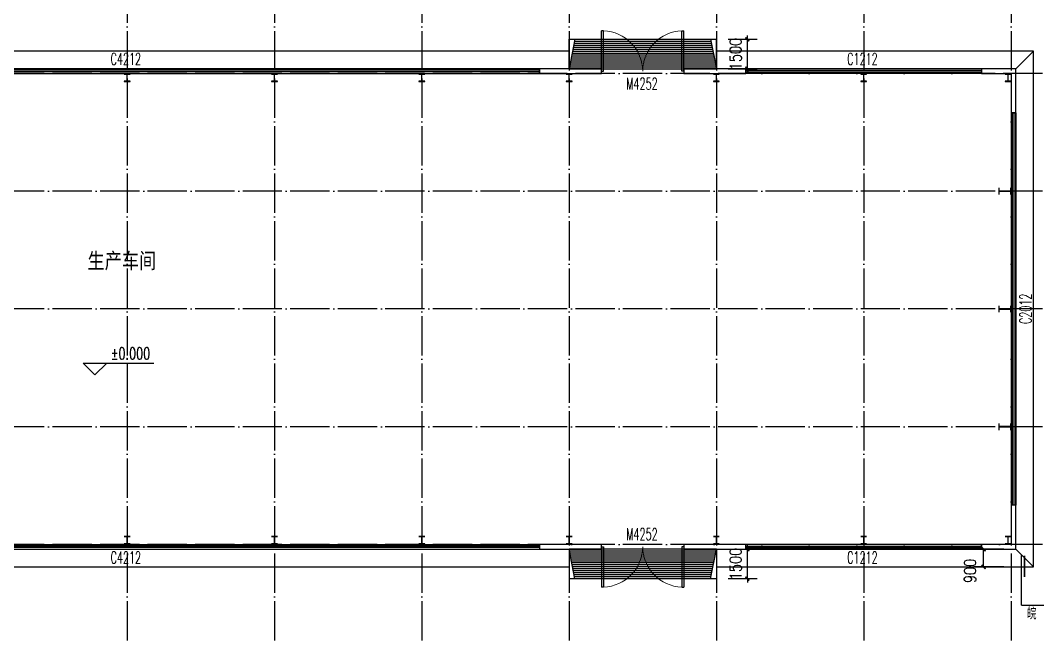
# Model space of a CAD drawing. Extents: x 3757684 to 3906284, y -130571 to 413559.
# Drawn here: x 3828280 to 3880070, y 21325 to 52624 of the extents above; entities that cross this region are included whole.
import ezdxf

# ---------------------------------------------------------------- set-up
doc = ezdxf.new("R2010")
doc.units = 0
doc.header["$LTSCALE"] = 1000
doc.header["$MEASUREMENT"] = 0
doc.linetypes.add('DOTE', pattern=[2.42, 2, -0.2, 0.02, -0.2])
doc.layers.get('0').update_dxf_attribs({"color": 4, "linetype": 'CONTINUOUS'})
doc.layers.get('Defpoints').update_dxf_attribs({"linetype": 'CONTINUOUS'})
for name, color, linetype in [('COLUMN', 9, 'CONTINUOUS'), ('DIM_ELEV', 3, 'CONTINUOUS'), ('DOTE', 1, 'CONTINUOUS'), ('GROUND', 2, 'CONTINUOUS'), ('PUB_DIM', 3, 'CONTINUOUS'), ('PUB_TEXT', 7, 'CONTINUOUS'), ('STAIR', 2, 'CONTINUOUS'), ('WALL', 5, 'CONTINUOUS'), ('WINDOW', 4, 'CONTINUOUS')]:
    doc.layers.add(name, color=color, linetype=linetype)
doc.styles.add('_HZTXT', font='TXT', dxfattribs={"width": 0.8, "bigfont": 'HZTXT'})
doc.styles.add('_SIMPLEX', font='SIMPLEX.shx', dxfattribs={"width": 0.8})
doc.styles.add('_TCH_DIM', font='SIMPLEX', dxfattribs={"bigfont": 'GBCBIG'})
doc.styles.add('DIM_FONT', font='SIMPLEX.shx', dxfattribs={"width": 0.8})
doc.styles.add('H1', font='SimSun.ttf')
doc.dimstyles.new('DIMN200', dxfattribs={"dimscale": 2, "dimtxt": 300, "dimasz": 100, "dimexe": 250, "dimexo": 300, "dimgap": 150, "dimtad": 1, "dimdec": 0, "dimzin": 0, "dimdsep": 46, "dimtxsty": 'DIM_FONT', "dimblk": 'ARCHTICK', "dimcen": 0.09, "dimclrt": 7, "dimazin": 2, "dimtfac": 1, "dimtdec": 0, "dimtix": 1, "dimtmove": 2, "dimatfit": 3, "dimfxl": 0, "dimtolj": 1, "dimtzin": 0, "dimarcsym": 0})

# ---------------------------------------------------------------- blocks, each defined once
blk = doc.blocks.new('_ArchTick')
at = {"color": 0, "linetype": 'ByBlock', "const_width": 0.4}
blk.add_lwpolyline([(-0.5, -0.5), (0.5, 0.5)], dxfattribs=at)
blk = doc.blocks.new('*D23')
at = {"layer": 'Defpoints', "color": 0}
for p in [(3863714, 25678), (3865291, 25678), (3863714, 24178)]:
    blk.add_point(p, dxfattribs=at)
at = {"layer": 'PUB_DIM', "color": 0, "lineweight": -2}
for p, q in [((3864314, 25678), (3865791, 25678)), ((3865291, 25678), (3865291, 25878)), ((3865291, 24178), (3865291, 25678)), ((3864314, 24178), (3865791, 24178)), ((3865291, 24178), (3865291, 23978))]:
    blk.add_line(p, q, dxfattribs=at)
at = {"layer": 'PUB_DIM', "color": 0, "lineweight": -2, "xscale": 200, "yscale": 200, "zscale": 200}
for p, rotation in [((3865291, 25678), 270), ((3865291, 24178), 90)]:
    blk.add_blockref('_ArchTick', p, dxfattribs=dict(at, rotation=rotation))
at = {"layer": 'PUB_DIM', "color": 7, "insert": (3864691, 24928), "char_height": 600, "attachment_point": 5, "rotation": 90, "style": 'DIM_FONT'}
blk.add_mtext('\\A1;1500', dxfattribs=at)
blk = doc.blocks.new('*D25')
at = {"layer": 'Defpoints', "color": 0}
for p in [(3863714, 51658), (3865291, 51658), (3863714, 50158)]:
    blk.add_point(p, dxfattribs=at)
at = {"layer": 'PUB_DIM', "color": 0, "lineweight": -2}
for p, q in [((3865291, 51658), (3865291, 51858)), ((3864314, 51658), (3865791, 51658)), ((3865291, 50158), (3865291, 51658)), ((3864314, 50158), (3865791, 50158)), ((3865291, 50158), (3865291, 49958))]:
    blk.add_line(p, q, dxfattribs=at)
at = {"layer": 'PUB_DIM', "color": 0, "lineweight": -2, "xscale": 200, "yscale": 200, "zscale": 200}
for p, rotation in [((3865291, 51658), 270), ((3865291, 50158), 90)]:
    blk.add_blockref('_ArchTick', p, dxfattribs=dict(at, rotation=rotation))
at = {"layer": 'PUB_DIM', "color": 7, "insert": (3864691, 50908), "char_height": 600, "attachment_point": 5, "rotation": 90, "style": 'DIM_FONT'}
blk.add_mtext('\\A1;1500', dxfattribs=at)
blk = doc.blocks.new('*D87')
at = {"layer": 'Defpoints', "color": 0}
for p in [(3877319, 25678), (3878954, 25678), (3878954, 24778)]:
    blk.add_point(p, dxfattribs=at)
at = {"layer": 'PUB_DIM', "color": 0, "lineweight": -2}
for p, q in [((3878354, 25678), (3876819, 25678)), ((3877319, 24778), (3877319, 25678)), ((3878354, 24778), (3876819, 24778))]:
    blk.add_line(p, q, dxfattribs=at)
at = {"layer": 'PUB_DIM', "color": 0, "lineweight": -2, "xscale": 200, "yscale": 200, "zscale": 200}
for p, rotation in [((3877319, 25678), 90), ((3877319, 24778), 270)]:
    blk.add_blockref('_ArchTick', p, dxfattribs=dict(at, rotation=rotation))
at = {"layer": 'PUB_DIM', "color": 7, "insert": (3876629, 24573), "char_height": 600, "attachment_point": 5, "rotation": 90, "style": 'DIM_FONT'}
blk.add_mtext('\\A1;900', dxfattribs=at)
blk = doc.blocks.new('$DorLib2D$00000002')
for p, q in [((-0.5, 0), (-0.5, 0.4875)), ((-0.475, 0.4875), (-0.5, 0.4875)), ((-0.475, 0), (-0.475, 0.4875)), ((0.475, 0), (0.475, 0.4875)), ((0.475, 0.4875), (0.5, 0.4875)), ((0.5, 0), (0.5, 0.4875)), ((-0.5, 0), (-0.475, 0)), ((0.5, 0), (0.475, 0))]:
    blk.add_line(p, q)
at = {"lineweight": 13}
for centre, start, end in [((-0.4875, 0), 0, 88.53072), ((0.4875, 0), 91.46928, 180)]:
    blk.add_arc(centre, 0.4875, start, end, dxfattribs=at)
blk = doc.blocks.new('$TCHSYS$WIN2D')
for p, q in [((-0.5, 0.5), (0.5, 0.5)), ((-0.5, 0.5), (-0.5, -0.5)), ((0.5, 0.5), (0.5, -0.5)), ((0.5, 0.1667), (-0.5, 0.1667)), ((0.5, -0.1667), (-0.5, -0.1667)), ((-0.5, -0.5), (0.5, -0.5))]:
    blk.add_line(p, q)

msp = doc.modelspace()

# ---------------------------------------------------------------- linework, layer by layer
at = {"layer": 'COLUMN'}
for p, q in [((3833863.9, 49901.5), (3833563.9, 49901.5)), ((3833563.9, 49901.5), (3833563.9, 49885.5)), ((3833563.9, 49885.5), (3833703.9, 49885.5)), ((3833703.9, 49885.5), (3833708.9, 49880.5)), ((3833708.9, 49880.5), (3833708.9, 49522.5)), ((3833718.9, 49880.5), (3833723.9, 49885.5)), ((3833718.9, 49522.5), (3833718.9, 49880.5)), ((3833723.9, 49885.5), (3833863.9, 49885.5)), ((3833863.9, 49885.5), (3833863.9, 49901.5)), ((3841363.9, 49901.5), (3841063.9, 49901.5)), ((3841063.9, 49901.5), (3841063.9, 49885.5)), ((3841063.9, 49885.5), (3841203.9, 49885.5)), ((3841203.9, 49885.5), (3841208.9, 49880.5)), ((3841208.9, 49880.5), (3841208.9, 49522.5)), ((3841218.9, 49880.5), (3841223.9, 49885.5)), ((3841218.9, 49522.5), (3841218.9, 49880.5)), ((3841223.9, 49885.5), (3841363.9, 49885.5)), ((3841363.9, 49885.5), (3841363.9, 49901.5)), ((3848863.9, 49901.5), (3848563.9, 49901.5)), ((3848563.9, 49901.5), (3848563.9, 49885.5)), ((3848563.9, 49885.5), (3848703.9, 49885.5)), ((3848703.9, 49885.5), (3848708.9, 49880.5)), ((3848708.9, 49880.5), (3848708.9, 49522.5)), ((3848718.9, 49880.5), (3848723.9, 49885.5)), ((3848718.9, 49522.5), (3848718.9, 49880.5)), ((3848723.9, 49885.5), (3848863.9, 49885.5)), ((3848863.9, 49885.5), (3848863.9, 49901.5)), ((3856363.9, 49901.5), (3856063.9, 49901.5)), ((3856063.9, 49901.5), (3856063.9, 49885.5)), ((3856063.9, 49885.5), (3856203.9, 49885.5)), ((3856203.9, 49885.5), (3856208.9, 49880.5)), ((3856208.9, 49880.5), (3856208.9, 49522.5)), ((3856218.9, 49880.5), (3856223.9, 49885.5)), ((3856218.9, 49522.5), (3856218.9, 49880.5)), ((3856223.9, 49885.5), (3856363.9, 49885.5)), ((3856363.9, 49885.5), (3856363.9, 49901.5)), ((3863863.9, 49901.5), (3863563.9, 49901.5)), ((3863563.9, 49901.5), (3863563.9, 49885.5)), ((3863563.9, 49885.5), (3863703.9, 49885.5)), ((3863703.9, 49885.5), (3863708.9, 49880.5)), ((3863708.9, 49880.5), (3863708.9, 49522.5)), ((3863718.9, 49880.5), (3863723.9, 49885.5)), ((3863718.9, 49522.5), (3863718.9, 49880.5)), ((3863723.9, 49885.5), (3863863.9, 49885.5)), ((3863863.9, 49885.5), (3863863.9, 49901.5)), ((3871363.9, 49901.5), (3871063.9, 49901.5)), ((3871063.9, 49901.5), (3871063.9, 49885.5)), ((3871063.9, 49885.5), (3871203.9, 49885.5)), ((3871203.9, 49885.5), (3871208.9, 49880.5)), ((3871208.9, 49880.5), (3871208.9, 49522.5)), ((3871218.9, 49880.5), (3871223.9, 49885.5)), ((3871218.9, 49522.5), (3871218.9, 49880.5)), ((3871223.9, 49885.5), (3871363.9, 49885.5)), ((3871363.9, 49885.5), (3871363.9, 49901.5)), ((3878713.9, 49901.5), (3878413.9, 49901.5)), ((3878413.9, 49901.5), (3878413.9, 49885.5)), ((3878413.9, 49885.5), (3878553.9, 49885.5)), ((3878553.9, 49885.5), (3878558.9, 49880.5)), ((3878558.9, 49880.5), (3878558.9, 49522.5)), ((3878568.9, 49880.5), (3878573.9, 49885.5)), ((3878568.9, 49522.5), (3878568.9, 49880.5)), ((3878573.9, 49885.5), (3878713.9, 49885.5)), ((3878713.9, 49885.5), (3878713.9, 49901.5)), ((3833703.9, 49517.5), (3833563.9, 49517.5)), ((3833563.9, 49517.5), (3833563.9, 49501.5)), ((3833563.9, 49501.5), (3833863.9, 49501.5)), ((3833708.9, 49522.5), (3833703.9, 49517.5)), ((3833723.9, 49517.5), (3833718.9, 49522.5)), ((3833863.9, 49517.5), (3833723.9, 49517.5)), ((3833863.9, 49501.5), (3833863.9, 49517.5)), ((3841203.9, 49517.5), (3841063.9, 49517.5)), ((3841063.9, 49517.5), (3841063.9, 49501.5)), ((3841063.9, 49501.5), (3841363.9, 49501.5)), ((3841208.9, 49522.5), (3841203.9, 49517.5)), ((3841223.9, 49517.5), (3841218.9, 49522.5)), ((3841363.9, 49517.5), (3841223.9, 49517.5)), ((3841363.9, 49501.5), (3841363.9, 49517.5)), ((3848703.9, 49517.5), (3848563.9, 49517.5)), ((3848563.9, 49517.5), (3848563.9, 49501.5)), ((3848563.9, 49501.5), (3848863.9, 49501.5)), ((3848708.9, 49522.5), (3848703.9, 49517.5)), ((3848723.9, 49517.5), (3848718.9, 49522.5)), ((3848863.9, 49517.5), (3848723.9, 49517.5)), ((3848863.9, 49501.5), (3848863.9, 49517.5)), ((3856203.9, 49517.5), (3856063.9, 49517.5)), ((3856063.9, 49517.5), (3856063.9, 49501.5)), ((3856063.9, 49501.5), (3856363.9, 49501.5)), ((3856208.9, 49522.5), (3856203.9, 49517.5)), ((3856223.9, 49517.5), (3856218.9, 49522.5)), ((3856363.9, 49517.5), (3856223.9, 49517.5)), ((3856363.9, 49501.5), (3856363.9, 49517.5)), ((3863703.9, 49517.5), (3863563.9, 49517.5)), ((3863563.9, 49517.5), (3863563.9, 49501.5)), ((3863563.9, 49501.5), (3863863.9, 49501.5)), ((3863708.9, 49522.5), (3863703.9, 49517.5)), ((3863723.9, 49517.5), (3863718.9, 49522.5)), ((3863863.9, 49517.5), (3863723.9, 49517.5)), ((3863863.9, 49501.5), (3863863.9, 49517.5)), ((3871203.9, 49517.5), (3871063.9, 49517.5)), ((3871063.9, 49517.5), (3871063.9, 49501.5)), ((3871063.9, 49501.5), (3871363.9, 49501.5)), ((3871208.9, 49522.5), (3871203.9, 49517.5)), ((3871223.9, 49517.5), (3871218.9, 49522.5)), ((3871363.9, 49517.5), (3871223.9, 49517.5)), ((3871363.9, 49501.5), (3871363.9, 49517.5)), ((3878553.9, 49517.5), (3878413.9, 49517.5)), ((3878413.9, 49517.5), (3878413.9, 49501.5)), ((3878413.9, 49501.5), (3878713.9, 49501.5)), ((3878558.9, 49522.5), (3878553.9, 49517.5)), ((3878573.9, 49517.5), (3878568.9, 49522.5)), ((3878713.9, 49517.5), (3878573.9, 49517.5)), ((3878713.9, 49501.5), (3878713.9, 49517.5)), ((3878115.1, 44067.8), (3878099.1, 44067.8)), ((3878099.1, 44067.8), (3878099.1, 43767.8)), ((3878115.1, 43927.8), (3878115.1, 44067.8)), ((3878699.1, 44067.8), (3878683.1, 44067.8)), ((3878683.1, 44067.8), (3878683.1, 43927.8)), ((3878699.1, 43767.8), (3878699.1, 44067.8)), ((3878099.1, 43767.8), (3878115.1, 43767.8)), ((3878120.1, 43922.8), (3878115.1, 43927.8)), ((3878115.1, 43907.8), (3878120.1, 43912.8)), ((3878115.1, 43767.8), (3878115.1, 43907.8)), ((3878678.1, 43922.8), (3878120.1, 43922.8)), ((3878120.1, 43912.8), (3878678.1, 43912.8)), ((3878683.1, 43927.8), (3878678.1, 43922.8)), ((3878678.1, 43912.8), (3878683.1, 43907.8)), ((3878683.1, 43907.8), (3878683.1, 43767.8)), ((3878683.1, 43767.8), (3878699.1, 43767.8)), ((3878115.1, 38067.8), (3878099.1, 38067.8)), ((3878099.1, 38067.8), (3878099.1, 37767.8)), ((3878115.1, 37927.8), (3878115.1, 38067.8)), ((3878120.1, 37922.8), (3878115.1, 37927.8)), ((3878115.1, 37907.8), (3878120.1, 37912.8)), ((3878115.1, 37767.8), (3878115.1, 37907.8)), ((3878678.1, 37922.8), (3878120.1, 37922.8)), ((3878120.1, 37912.8), (3878678.1, 37912.8)), ((3878683.1, 37927.8), (3878678.1, 37922.8)), ((3878678.1, 37912.8), (3878683.1, 37907.8)), ((3878699.1, 38067.8), (3878683.1, 38067.8)), ((3878683.1, 38067.8), (3878683.1, 37927.8)), ((3878683.1, 37907.8), (3878683.1, 37767.8)), ((3878699.1, 37767.8), (3878699.1, 38067.8)), ((3878099.1, 37767.8), (3878115.1, 37767.8)), ((3878683.1, 37767.8), (3878699.1, 37767.8)), ((3878115.1, 32067.8), (3878099.1, 32067.8)), ((3878099.1, 32067.8), (3878099.1, 31767.8)), ((3878099.1, 31767.8), (3878115.1, 31767.8)), ((3878115.1, 31927.8), (3878115.1, 32067.8)), ((3878120.1, 31922.8), (3878115.1, 31927.8)), ((3878115.1, 31907.8), (3878120.1, 31912.8)), ((3878115.1, 31767.8), (3878115.1, 31907.8)), ((3878678.1, 31922.8), (3878120.1, 31922.8)), ((3878120.1, 31912.8), (3878678.1, 31912.8)), ((3878683.1, 31927.8), (3878678.1, 31922.8)), ((3878678.1, 31912.8), (3878683.1, 31907.8)), ((3878699.1, 32067.8), (3878683.1, 32067.8)), ((3878683.1, 32067.8), (3878683.1, 31927.8)), ((3878683.1, 31907.8), (3878683.1, 31767.8)), ((3878683.1, 31767.8), (3878699.1, 31767.8)), ((3878699.1, 31767.8), (3878699.1, 32067.8)), ((3833863.9, 26334.1), (3833563.9, 26334.1)), ((3833563.9, 26334.1), (3833563.9, 26318.1)), ((3833563.9, 26318.1), (3833703.9, 26318.1)), ((3833703.9, 25950.1), (3833563.9, 25950.1)), ((3833563.9, 25950.1), (3833563.9, 25934.1)), ((3833563.9, 25934.1), (3833863.9, 25934.1)), ((3833703.9, 26318.1), (3833708.9, 26313.1)), ((3833708.9, 25955.1), (3833703.9, 25950.1)), ((3833708.9, 26313.1), (3833708.9, 25955.1)), ((3833718.9, 26313.1), (3833723.9, 26318.1)), ((3833718.9, 25955.1), (3833718.9, 26313.1)), ((3833723.9, 25950.1), (3833718.9, 25955.1)), ((3833723.9, 26318.1), (3833863.9, 26318.1)), ((3833863.9, 25950.1), (3833723.9, 25950.1)), ((3833863.9, 26318.1), (3833863.9, 26334.1)), ((3833863.9, 25934.1), (3833863.9, 25950.1)), ((3841363.9, 26334.1), (3841063.9, 26334.1)), ((3841063.9, 26334.1), (3841063.9, 26318.1)), ((3841063.9, 26318.1), (3841203.9, 26318.1)), ((3841203.9, 25950.1), (3841063.9, 25950.1)), ((3841063.9, 25950.1), (3841063.9, 25934.1)), ((3841063.9, 25934.1), (3841363.9, 25934.1)), ((3841203.9, 26318.1), (3841208.9, 26313.1)), ((3841208.9, 25955.1), (3841203.9, 25950.1)), ((3841208.9, 26313.1), (3841208.9, 25955.1)), ((3841218.9, 26313.1), (3841223.9, 26318.1)), ((3841218.9, 25955.1), (3841218.9, 26313.1)), ((3841223.9, 25950.1), (3841218.9, 25955.1)), ((3841223.9, 26318.1), (3841363.9, 26318.1)), ((3841363.9, 25950.1), (3841223.9, 25950.1)), ((3841363.9, 26318.1), (3841363.9, 26334.1)), ((3841363.9, 25934.1), (3841363.9, 25950.1)), ((3848863.9, 26334.1), (3848563.9, 26334.1)), ((3848563.9, 26334.1), (3848563.9, 26318.1)), ((3848563.9, 26318.1), (3848703.9, 26318.1)), ((3848703.9, 25950.1), (3848563.9, 25950.1)), ((3848563.9, 25950.1), (3848563.9, 25934.1)), ((3848563.9, 25934.1), (3848863.9, 25934.1)), ((3848703.9, 26318.1), (3848708.9, 26313.1)), ((3848708.9, 25955.1), (3848703.9, 25950.1)), ((3848708.9, 26313.1), (3848708.9, 25955.1)), ((3848718.9, 26313.1), (3848723.9, 26318.1)), ((3848718.9, 25955.1), (3848718.9, 26313.1)), ((3848723.9, 25950.1), (3848718.9, 25955.1)), ((3848723.9, 26318.1), (3848863.9, 26318.1)), ((3848863.9, 25950.1), (3848723.9, 25950.1)), ((3848863.9, 26318.1), (3848863.9, 26334.1)), ((3848863.9, 25934.1), (3848863.9, 25950.1)), ((3856363.9, 26334.1), (3856063.9, 26334.1)), ((3856063.9, 26334.1), (3856063.9, 26318.1)), ((3856063.9, 26318.1), (3856203.9, 26318.1)), ((3856203.9, 25950.1), (3856063.9, 25950.1)), ((3856063.9, 25950.1), (3856063.9, 25934.1)), ((3856063.9, 25934.1), (3856363.9, 25934.1)), ((3856203.9, 26318.1), (3856208.9, 26313.1)), ((3856208.9, 25955.1), (3856203.9, 25950.1)), ((3856208.9, 26313.1), (3856208.9, 25955.1)), ((3856218.9, 26313.1), (3856223.9, 26318.1)), ((3856218.9, 25955.1), (3856218.9, 26313.1)), ((3856223.9, 25950.1), (3856218.9, 25955.1)), ((3856223.9, 26318.1), (3856363.9, 26318.1)), ((3856363.9, 25950.1), (3856223.9, 25950.1)), ((3856363.9, 26318.1), (3856363.9, 26334.1)), ((3856363.9, 25934.1), (3856363.9, 25950.1)), ((3863863.9, 26334.1), (3863563.9, 26334.1)), ((3863563.9, 26334.1), (3863563.9, 26318.1)), ((3863563.9, 26318.1), (3863703.9, 26318.1)), ((3863703.9, 25950.1), (3863563.9, 25950.1)), ((3863563.9, 25950.1), (3863563.9, 25934.1)), ((3863563.9, 25934.1), (3863863.9, 25934.1)), ((3863703.9, 26318.1), (3863708.9, 26313.1)), ((3863708.9, 25955.1), (3863703.9, 25950.1)), ((3863708.9, 26313.1), (3863708.9, 25955.1)), ((3863718.9, 26313.1), (3863723.9, 26318.1)), ((3863718.9, 25955.1), (3863718.9, 26313.1)), ((3863723.9, 25950.1), (3863718.9, 25955.1)), ((3863723.9, 26318.1), (3863863.9, 26318.1)), ((3863863.9, 25950.1), (3863723.9, 25950.1)), ((3863863.9, 26318.1), (3863863.9, 26334.1)), ((3863863.9, 25934.1), (3863863.9, 25950.1)), ((3871363.9, 26334.1), (3871063.9, 26334.1)), ((3871063.9, 26334.1), (3871063.9, 26318.1)), ((3871063.9, 26318.1), (3871203.9, 26318.1)), ((3871203.9, 25950.1), (3871063.9, 25950.1)), ((3871063.9, 25950.1), (3871063.9, 25934.1)), ((3871063.9, 25934.1), (3871363.9, 25934.1)), ((3871203.9, 26318.1), (3871208.9, 26313.1)), ((3871208.9, 25955.1), (3871203.9, 25950.1)), ((3871208.9, 26313.1), (3871208.9, 25955.1)), ((3871218.9, 26313.1), (3871223.9, 26318.1)), ((3871218.9, 25955.1), (3871218.9, 26313.1)), ((3871223.9, 25950.1), (3871218.9, 25955.1)), ((3871223.9, 26318.1), (3871363.9, 26318.1)), ((3871363.9, 25950.1), (3871223.9, 25950.1)), ((3871363.9, 26318.1), (3871363.9, 26334.1)), ((3871363.9, 25934.1), (3871363.9, 25950.1)), ((3878413.9, 26334.1), (3878413.9, 26318.1)), ((3878713.9, 26334.1), (3878413.9, 26334.1)), ((3878413.9, 26318.1), (3878553.9, 26318.1)), ((3878553.9, 25950.1), (3878413.9, 25950.1)), ((3878413.9, 25950.1), (3878413.9, 25934.1)), ((3878413.9, 25934.1), (3878713.9, 25934.1)), ((3878553.9, 26318.1), (3878558.9, 26313.1)), ((3878558.9, 25955.1), (3878553.9, 25950.1)), ((3878558.9, 26313.1), (3878558.9, 25955.1)), ((3878568.9, 26313.1), (3878573.9, 26318.1)), ((3878568.9, 25955.1), (3878568.9, 26313.1)), ((3878573.9, 25950.1), (3878568.9, 25955.1)), ((3878573.9, 26318.1), (3878713.9, 26318.1)), ((3878713.9, 25950.1), (3878573.9, 25950.1)), ((3878713.9, 26318.1), (3878713.9, 26334.1)), ((3878713.9, 25934.1), (3878713.9, 25950.1))]:
    msp.add_line(p, q, dxfattribs=at)
at = {"layer": 'DIM_ELEV'}
for p, q in [((3832076.7, 34556.6), (3831476.7, 35156.6)), ((3831476.7, 35156.6), (3835076.7, 35156.6)), ((3832076.7, 34556.6), (3832676.7, 35156.6))]:
    msp.add_line(p, q, dxfattribs=at)
at = {"layer": 'DOTE', "linetype": 'DOTE'}
for p, q in [((3833713.9, 54494.7), (3833713.9, 21023.3)), ((3841213.9, 54494.7), (3841213.9, 21023.3)), ((3848713.9, 54494.7), (3848713.9, 21023.3)), ((3856213.9, 54494.7), (3856213.9, 21023.3)), ((3863713.9, 54494.7), (3863713.9, 21023.3)), ((3871213.9, 54494.7), (3871213.9, 21023.3)), ((3878713.9, 54494.7), (3878713.9, 21023.3)), ((3882739.8, 49917.8), (3784688, 49917.8)), ((3882739.8, 43917.8), (3784688, 43917.8)), ((3882739.8, 37917.8), (3784688, 37917.8)), ((3882739.8, 31917.8), (3784688, 31917.8)), ((3882739.8, 25917.8), (3784688, 25917.8))]:
    msp.add_line(p, q, dxfattribs=at)
at = {"layer": 'GROUND'}
for p, q in [((3856213.9, 51057.8), (3811213.9, 51057.8)), ((3879853.9, 51057.8), (3863713.9, 51057.8)), ((3878953.9, 50157.8), (3879853.9, 51057.8)), ((3879853.9, 24777.8), (3879853.9, 51057.8)), ((3856213.9, 50157.8), (3811213.9, 50157.8)), ((3878953.9, 50157.8), (3863713.9, 50157.8)), ((3878953.9, 25677.8), (3878953.9, 50157.8)), ((3811213.9, 25677.8), (3856213.9, 25677.8)), ((3863713.9, 25677.8), (3878953.9, 25677.8)), ((3878953.9, 25677.8), (3879853.9, 24777.8)), ((3811213.9, 24777.8), (3856213.9, 24777.8)), ((3863713.9, 24777.8), (3879853.9, 24777.8))]:
    msp.add_line(p, q, dxfattribs=at)
at = {"layer": 'PUB_DIM'}
for q in [(3879242.2, 25363.6, 0), (3882689.4, 22820.9, 0)]:
    msp.add_line((3879242.2, 22820.9, 0), q, dxfattribs=at)
at = {"layer": 'PUB_DIM', "const_width": 81.9, "elevation": 0}
msp.add_lwpolyline([(3879406.1, 25349.1), (3879406.1, 24260.6)], dxfattribs=at)
at = {"layer": 'STAIR'}
for p, q in [((3856213.9, 50157.8), (3856213.9, 51657.8)), ((3856213.9, 51657.8), (3863713.9, 51657.8)), ((3856513.9, 51657.8), (3856213.9, 50157.8)), ((3856453.9, 51357.8), (3863473.9, 51357.8)), ((3856473.9, 51457.8), (3863453.9, 51457.8)), ((3856493.9, 51557.8), (3863433.9, 51557.8)), ((3863413.9, 51657.8), (3863713.9, 50157.8)), ((3863713.9, 50157.8), (3863713.9, 51657.8)), ((3856333.9, 50757.8), (3863593.9, 50757.8)), ((3856353.9, 50857.8), (3863573.9, 50857.8)), ((3856373.9, 50957.8), (3863553.9, 50957.8)), ((3856393.9, 51057.8), (3863533.9, 51057.8)), ((3856413.9, 51157.8), (3863513.9, 51157.8)), ((3856433.9, 51257.8), (3863493.9, 51257.8)), ((3856233.9, 50257.8), (3863693.9, 50257.8)), ((3856253.9, 50357.8), (3863673.9, 50357.8)), ((3856273.9, 50457.8), (3863653.9, 50457.8)), ((3856293.9, 50557.8), (3863633.9, 50557.8)), ((3856313.9, 50657.8), (3863613.9, 50657.8)), ((3856213.9, 50157.8), (3863713.9, 50157.8)), ((3863713.9, 25677.8), (3856213.9, 25677.8)), ((3856213.9, 25677.8), (3856213.9, 24177.8)), ((3856513.9, 24177.8), (3856213.9, 25677.8)), ((3863693.9, 25577.8), (3856233.9, 25577.8)), ((3863673.9, 25477.8), (3856253.9, 25477.8)), ((3863653.9, 25377.8), (3856273.9, 25377.8)), ((3863413.9, 24177.8), (3863713.9, 25677.8)), ((3863713.9, 25677.8), (3863713.9, 24177.8)), ((3863633.9, 25277.8), (3856293.9, 25277.8)), ((3863613.9, 25177.8), (3856313.9, 25177.8)), ((3863593.9, 25077.8), (3856333.9, 25077.8)), ((3863573.9, 24977.8), (3856353.9, 24977.8)), ((3863553.9, 24877.8), (3856373.9, 24877.8)), ((3863533.9, 24777.8), (3856393.9, 24777.8)), ((3863513.9, 24677.8), (3856413.9, 24677.8)), ((3863493.9, 24577.8), (3856433.9, 24577.8)), ((3863473.9, 24477.8), (3856453.9, 24477.8)), ((3863453.9, 24377.8), (3856473.9, 24377.8)), ((3863713.9, 24177.8), (3856213.9, 24177.8)), ((3863433.9, 24277.8), (3856493.9, 24277.8))]:
    msp.add_line(p, q, dxfattribs=at)
at = {"layer": 'WALL'}
for p, q in [((3857863.9, 50157.8), (3854713.9, 50157.8)), ((3854713.9, 50157.8), (3854713.9, 49917.8)), ((3854713.9, 49917.8), (3857863.9, 49917.8)), ((3857863.9, 49917.8), (3857863.9, 50157.8)), ((3865213.9, 50157.8), (3862063.9, 50157.8)), ((3862063.9, 50157.8), (3862063.9, 49917.8)), ((3862063.9, 49917.8), (3865213.9, 49917.8)), ((3865213.9, 49917.8), (3865213.9, 50157.8)), ((3878953.9, 50157.8), (3877213.9, 50157.8)), ((3877213.9, 50157.8), (3877213.9, 49917.8)), ((3877213.9, 49917.8), (3878713.9, 49917.8)), ((3878713.9, 49917.8), (3878713.9, 47917.8)), ((3878953.9, 47917.8), (3878953.9, 50157.8)), ((3878713.9, 47917.8), (3878953.9, 47917.8)), ((3878953.9, 27917.8), (3878713.9, 27917.8)), ((3878713.9, 27917.8), (3878713.9, 25917.8)), ((3878953.9, 25677.8), (3878953.9, 27917.8)), ((3857863.9, 25917.8), (3854713.9, 25917.8)), ((3854713.9, 25917.8), (3854713.9, 25677.8)), ((3857863.9, 25677.8), (3857863.9, 25917.8)), ((3865213.9, 25917.8), (3862063.9, 25917.8)), ((3862063.9, 25917.8), (3862063.9, 25677.8)), ((3865213.9, 25677.8), (3865213.9, 25917.8)), ((3878713.9, 25917.8), (3877213.9, 25917.8)), ((3877213.9, 25917.8), (3877213.9, 25677.8)), ((3854713.9, 25677.8), (3857863.9, 25677.8)), ((3862063.9, 25677.8), (3865213.9, 25677.8)), ((3877213.9, 25677.8), (3878953.9, 25677.8))]:
    msp.add_line(p, q, dxfattribs=at)

# ---------------------------------------------------------------- block references
at = {"layer": 'WINDOW'}
for name, p, xscale, yscale, zscale, rotation in [('$DorLib2D$00000002', (3859963.9, 50037.8), -4200, 4200, -4200, 359.9999999999305), ('$TCHSYS$WIN2D', (3833713.9, 50037.8), 42000, -240, 42000, 359.9999999999305), ('$TCHSYS$WIN2D', (3871213.9, 50037.8), -12000, 240, -12000, 359.9999999999305), ('$TCHSYS$WIN2D', (3878833.9, 37917.8), 20000, 240, 20000, 269.9999999993853), ('$TCHSYS$WIN2D', (3833713.9, 25797.8), 42000, 240, 42000, 6.948954123842453e-11), ('$TCHSYS$WIN2D', (3871213.9, 25797.8), -12000, -240, -12000, 6.948954123842453e-11), ('$DorLib2D$00000002', (3859963.9, 25797.8), -4200, -4200, -4200, 6.948954123842453e-11)]:
    msp.add_blockref(name, p, dxfattribs=dict(at, xscale=xscale, yscale=yscale, zscale=zscale, rotation=rotation))

# ---------------------------------------------------------------- texts
at = {"layer": 'PUB_DIM', "style": 'H1', "width": 0.8}
msp.add_text('生产车间', height=800, dxfattribs=at).set_placement((3831701.2, 39976.1, 0))
at = {"layer": 'PUB_TEXT'}
for s, height, style, width, p in [('C4212', 600, '_SIMPLEX', 0.6, (3832870.5, 50357.4)), ('C1212', 600, '_SIMPLEX', 0.6, (3870370.5, 50357.4)), ('M4252', 600, '_SIMPLEX', 0.6, (3859119.6, 49093.1)), ('%%P0.000', 595, '_TCH_DIM', 0.705882, (3832876.7, 35356.6)), ('M4252', 600, '_SIMPLEX', 0.6, (3859119.6, 26142.5)), ('C4212', 600, '_SIMPLEX', 0.6, (3832870.5, 24957.9)), ('C1212', 600, '_SIMPLEX', 0.6, (3870370.5, 24957.9)), ('皖', 604.8, '_HZTXT', 0.8, (3879525.2, 22100.4, 0))]:
    msp.add_text(s, height=height, dxfattribs=dict(at, style=style, width=width)).set_placement(p)
at = {"layer": 'PUB_TEXT', "style": '_SIMPLEX', "width": 0.6}
msp.add_text('C2012', height=600, rotation=90, dxfattribs=at).set_placement((3879752.8, 37147.3))

# ---------------------------------------------------------------- dimensions: what is measured, and where the dimension line sits
at = {"layer": 'PUB_DIM'}
for p1, p2, picture, middle in [((3863713.9, 50157.8), (3863713.9, 51657.8), '*D25', (3864690.6, 50907.8)), ((3863713.9, 24177.8), (3863713.9, 25677.8), '*D23', (3864690.6, 24927.8))]:
    dim = msp.add_aligned_dim(p1=p1, p2=p2, distance=-1576.7, dimstyle='DIMN200', dxfattribs=at)
    dim.commit()
    dim.dimension.update_dxf_attribs({"geometry": picture, "text_midpoint": middle})
dim = msp.add_linear_dim(base=(3877319.4, 25677.8), p1=(3878953.9, 24777.8), p2=(3878953.9, 25677.8), angle=90, dimstyle='DIMN200', dxfattribs=at)
dim.commit()
dim.dimension.update_dxf_attribs({"geometry": '*D87', "text_midpoint": (3876629.4, 24573.5), "dimtype": 129})

doc.saveas('drawing.dxf')
